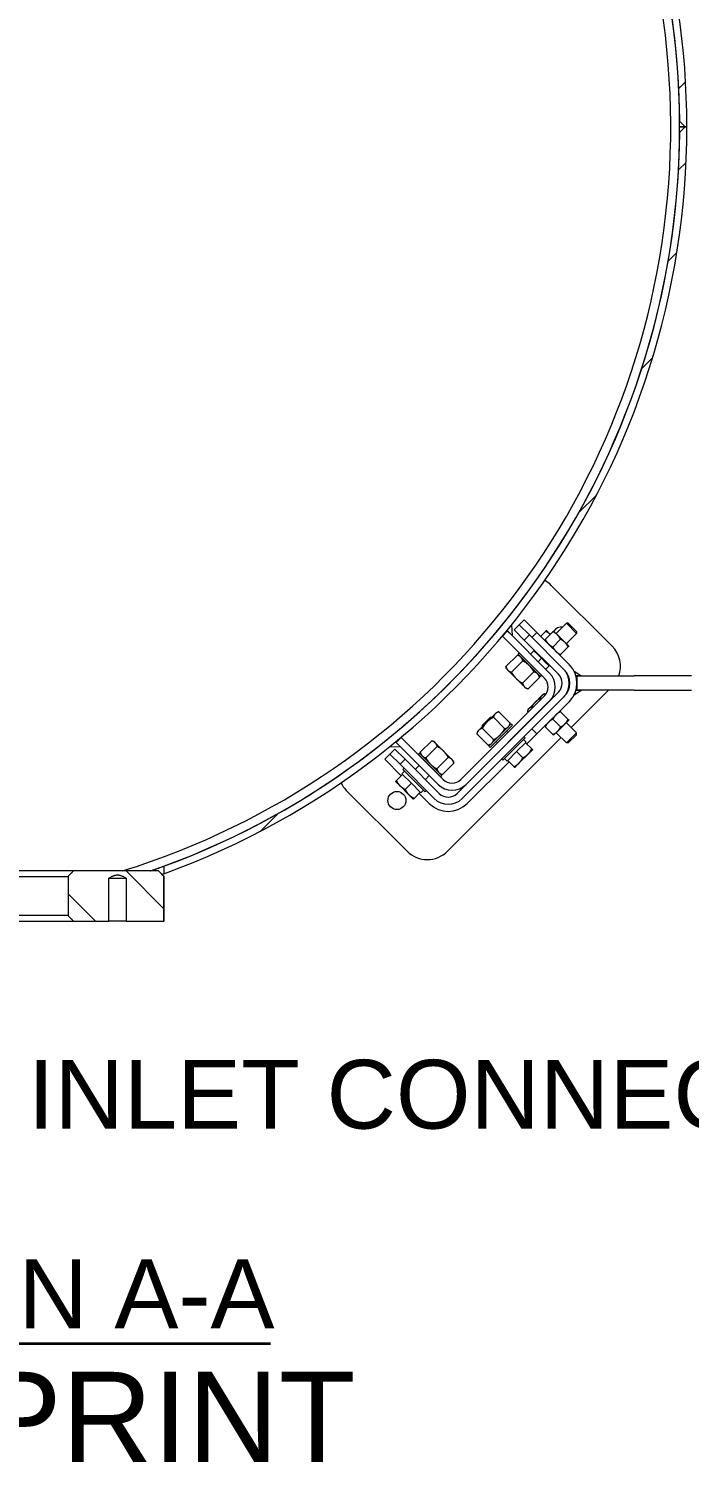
# Model space of a CAD drawing. Header units: inches. Extents: x 20 to 536, y 8 to 344.
# Drawn here: x 262.2 to 285.3, y 200.2 to 250.3 of the extents above; entities that cross this region are included whole.
import ezdxf

# ---------------------------------------------------------------- set-up
doc = ezdxf.new("R2010")
doc.units = ezdxf.units.IN
doc.header["$LTSCALE"] = 16
doc.header["$MEASUREMENT"] = 0
for name, color, linetype, lineweight in [('Dimension (ANSI)', 7, 'Continuous', 25), ('Hatch', 7, 'Continuous', 18), ('Symbol', 7, 'Continuous', 25), ('Visible', 7, 'Continuous', 18)]:
    doc.layers.add(name, color=color, linetype=linetype, lineweight=lineweight)
doc.styles.add('Standard D-E', font='arial.ttf')
doc.styles.add('Standard Large', font='arial.ttf')
doc.styles.add('Text Style242', font='arial.ttf')
doc.dimstyles.new('Default D-E$7', dxfattribs={"dimscale": 16, "dimtxt": 0.15, "dimasz": 0.098425, "dimexe": 0.125, "dimexo": 0.0625, "dimgap": 0.031496, "dimtad": 0, "dimtih": 1, "dimtoh": 1, "dimrnd": 1e-08, "dimzin": 4, "dimdsep": 46, "dimtxsty": 'Standard D-E', "dimcen": 0.09, "dimdle": 0.393701, "dimclrd": 256, "dimclre": 256, "dimclrt": 256, "dimadec": 0, "dimazin": 1, "dimtfac": 1, "dimtofl": 0, "dimtmove": 0, "dimatfit": 3, "dimfxl": 1, "dimtolj": 1, "dimtzin": 4, "dimlwd": -1, "dimlwe": -1, "dimarcsym": 0})
doc.dimstyles.new('in [mm] D-E NeptuneBenson', dxfattribs={"dimscale": 16, "dimtxt": 0.15, "dimasz": 0.098425, "dimexe": 0.125, "dimexo": 0.063, "dimgap": 0.031496, "dimtad": 0, "dimtih": 1, "dimtoh": 1, "dimdec": 4, "dimrnd": 1e-08, "dimzin": 3, "dimdsep": 46, "dimlunit": 5, "dimtxsty": 'Standard D-E', "dimcen": 0.09, "dimdle": 0.393701, "dimclrd": 256, "dimclre": 256, "dimclrt": 256, "dimadec": 1, "dimazin": 1, "dimtfac": 1, "dimtofl": 0, "dimtmove": 0, "dimatfit": 3, "dimfxl": 1, "dimfrac": 1, "dimtolj": 1, "dimtzin": 4, "dimlwd": -1, "dimlwe": -1, "dimarcsym": 0})

# ---------------------------------------------------------------- blocks, each defined once
blk = doc.blocks.new('*D30')
at = {"layer": 'Defpoints', "color": 0, "transparency": 16777216}
for p in [(277.001, 271.967), (204.27, 255.334), (232.175, 227.428)]:
    blk.add_point(p, dxfattribs=at)
at = {"layer": 'Dimension (ANSI)', "transparency": 16777216}
for p, q in [((276.289, 272.68), (247.538, 301.431)), ((247.838, 298.903), (233.398, 284.463)), ((205.383, 256.448), (219.823, 270.888)), ((231.462, 228.141), (202.855, 256.748))]:
    blk.add_line(p, q, dxfattribs=at)
for points in [[(247.653, 299.089), (248.024, 298.717), (248.952, 300.017)], [(205.197, 256.633), (205.569, 256.262), (204.27, 255.334)]]:
    blk.add_solid(points, dxfattribs=at)
at = {"layer": 'Dimension (ANSI)', "transparency": 16777216, "char_height": 2.4, "attachment_point": 5, "rotation": 45, "style": 'Standard D-E'}
for s, insert in [('\\A1; 63{\\H1x;\\S3#16;} in', (224.506, 279.78)), ('\\A1;[1605.0 mm]', (228.055, 276.231))]:
    blk.add_mtext(s, dxfattribs=dict(at, insert=insert))

msp = doc.modelspace()

# ---------------------------------------------------------------- hatches: boundary and pattern name
at = {"layer": 'Hatch'}
h = msp.add_hatch(dxfattribs=at)
h.set_pattern_fill('ANSI31', color=256, scale=16, style=0)
edge = h.paths.add_edge_path()
edge.add_spline(control_points=[(284.960539, 247.016098), (284.992449, 246.984764), (285.024278, 246.953347), (285.087829, 246.890294), (285.11955, 246.858659), (285.15119, 246.826942)], knot_values=[-0.682160338, -0.682160338, -0.682160338, -0.682160338, -0.341373408, -0.341373408, 0, 0, 0, 0], degree=3, periodic=0)
edge.add_line((285.15119, 246.826942), (285.21119, 246.826942))
edge.add_ellipse((257.459165, 246.82694), major_axis=(-0.000002, 27.752024), ratio=1, start_angle=270, end_angle=402.0272084)
edge.add_ellipse((257.459165, 246.82694), major_axis=(-20.614951, -18.579522), ratio=1, start_angle=270, end_angle=271.1707001)
edge.add_line((238.462334, 267.057987), (238.639199, 266.881122))
edge.add_ellipse((257.459165, 246.82694), major_axis=(20.054182, 18.819966), ratio=1, start_angle=88.818674, end_angle=90, ccw=False)
edge.add_ellipse((257.459165, 246.82694), major_axis=(20.437923, 18.402518), ratio=1, start_angle=318.3938816, end_angle=450, ccw=False)
h = msp.add_hatch(dxfattribs=at)
h.set_pattern_fill('ANSI31', color=256, scale=16, style=0)
edge = h.paths.add_edge_path()
edge.add_spline(control_points=[(285.15119, 246.826937), (285.11955, 246.795221), (285.087829, 246.763585), (285.024278, 246.700533), (284.992449, 246.669116), (284.960539, 246.637782)], knot_values=[-0.682160323, -0.682160323, -0.682160323, -0.682160323, -0.340786923, -0.340786923, 0, 0, 0, 0], degree=3, periodic=0)
edge.add_ellipse((257.459165, 246.82694), major_axis=(-0.189158, -27.501374), ratio=1, start_angle=20.599185, end_angle=90, ccw=False)
edge.add_line((266.957863, 221.017328), (266.957863, 220.751097))
edge.add_ellipse((257.459165, 246.82694), major_axis=(26.075843, 9.498698), ratio=1, start_angle=270, end_angle=339.9847319)
edge.add_line((285.21119, 246.826937), (285.15119, 246.826937))
h = msp.add_hatch(dxfattribs=at)
h.set_pattern_fill('ANSI31', color=256, scale=16, angle=90.0002, style=0)
edge = h.paths.add_edge_path()
edge.add_line((263.797214, 220.85194), (263.607154, 220.66194))
edge.add_line((263.607154, 220.66194), (263.607154, 219.29194))
edge.add_line((263.607154, 219.29194), (263.797214, 219.10194))
edge.add_line((263.797214, 219.10194), (265.027675, 219.10194))
edge.add_line((265.027675, 219.10194), (265.027675, 220.60194))
edge.add_spline(control_points=[(265.027675, 220.60194), (265.334165, 220.765785), (265.640656, 220.60194)], knot_values=[0, 0, 0, 1.658524968, 1.658524968, 1.658524968], weights=[1, 2.190342221, 1], degree=2, periodic=0)
edge.add_line((265.640656, 220.60194), (265.640656, 219.10194))
edge.add_line((265.640656, 219.10194), (266.957863, 219.10194))
edge.add_line((266.957863, 219.10194), (266.957863, 220.66194))
edge.add_line((266.957863, 220.66194), (266.767837, 220.85194))
edge.add_line((266.767837, 220.85194), (263.797214, 220.85194))

# ---------------------------------------------------------------- linework, layer by layer
at = {"layer": 'Symbol', "lineweight": 35}
msp.add_line((249.238014, 204.35598), (270.67521, 204.35598), dxfattribs=at)
at = {"layer": 'Visible', "linetype": 'Continuous', "lineweight": 18}
for p, q in [((284.959165, 246.826942), (285.15119, 246.826942)), ((285.15119, 246.826937), (284.959165, 246.826938)), ((285.15119, 246.826942), (285.21119, 246.826942)), ((285.21119, 246.826937), (285.15119, 246.826937)), ((280.477999, 230.820193), (282.599319, 228.698872)), ((279.088288, 229.438556), (279.107548, 229.067644)), ((279.181664, 229.264642), (279.358441, 229.441419)), ((279.535218, 229.618195), (279.358441, 229.441419)), ((279.711994, 229.087865), (279.358441, 229.441419)), ((279.978366, 229.175047), (279.535218, 229.618195)), ((280.648703, 229.138278), (281.005655, 229.495229)), ((281.072391, 229.495236), (281.005655, 229.495229)), ((281.359208, 229.141676), (281.005655, 229.495229)), ((281.072391, 229.495236), (281.359215, 229.208412)), ((278.770791, 229.050848), (278.947568, 229.227625)), ((278.770791, 229.050848), (280.238789, 227.58285)), ((279.107548, 229.067644), (278.930772, 229.244421)), ((280.415565, 227.759627), (278.947568, 229.227625)), ((279.535218, 228.911089), (279.181664, 229.264642)), ((279.535218, 228.911089), (279.711994, 229.087865)), ((280.727899, 227.718407), (279.535218, 228.911089)), ((280.904676, 227.895184), (279.711994, 229.087865)), ((279.978366, 229.175047), (279.801589, 228.99827)), ((281.109737, 228.043676), (279.978366, 229.175047)), ((280.109742, 229.043671), (280.281333, 229.215262)), ((280.536631, 229.202982), (280.267214, 228.933566)), ((280.442753, 229.109104), (280.308964, 229.242893)), ((280.801796, 228.937817), (280.53238, 228.668401)), ((280.692897, 229.094083), (280.560315, 229.226666)), ((280.958062, 228.828918), (280.692897, 229.094083)), ((281.002256, 228.784724), (281.359208, 229.141676)), ((281.359215, 229.208412), (281.359208, 229.141676)), ((278.895998, 227.982702), (279.29288, 228.379584)), ((279.374398, 228.357741), (279.29288, 228.379584)), ((279.363263, 228.457961), (279.31872, 228.413419)), ((280.098208, 227.633931), (279.31872, 228.413419)), ((280.14275, 227.678473), (279.363263, 228.457961)), ((279.888771, 228.557535), (279.753214, 228.421978)), ((279.872297, 228.538648), (279.754421, 228.420772)), ((279.872297, 228.538648), (279.889978, 228.556329)), ((279.872297, 228.538648), (280.00488, 228.406066)), ((280.00488, 228.406066), (280.137462, 228.273483)), ((281.066961, 228.672652), (280.797545, 228.403236)), ((281.090645, 228.696336), (280.958062, 228.828918)), ((278.917841, 227.901184), (278.895998, 227.982702)), ((278.917841, 227.901184), (278.962597, 227.856428)), ((278.962597, 227.856428), (279.251907, 227.567118)), ((279.088872, 227.789829), (279.485753, 228.186711)), ((279.576437, 228.245202), (279.57623, 228.244994)), ((279.929991, 227.891648), (279.929783, 227.891441)), ((280.137462, 228.273483), (280.019586, 228.155607)), ((280.137462, 228.273483), (280.270045, 228.140901)), ((280.270045, 228.140901), (280.402627, 228.008318)), ((280.402627, 228.008318), (280.284751, 227.890442)), ((280.402627, 228.008318), (280.420308, 228.025999)), ((280.904676, 227.895184), (280.93296, 227.8669)), ((279.251907, 227.567118), (279.541217, 227.277808)), ((279.474618, 227.404082), (279.8715, 227.800964)), ((279.667491, 227.211209), (280.064373, 227.608091)), ((280.04253, 227.689609), (280.064373, 227.608091)), ((280.14275, 227.678473), (280.098208, 227.633931)), ((281.267359, 227.830996), (281.525421, 227.65728)), ((281.525421, 227.65728), (281.337921, 227.65728)), ((281.373341, 227.65728), (283.373341, 227.65728)), ((281.373341, 227.65728), (281.373341, 227.15728)), ((285.373341, 227.65728), (283.373341, 227.65728)), ((277.189952, 223.558206), (280.727899, 227.096153)), ((280.238789, 226.960596), (277.325509, 224.047316)), ((277.366729, 223.381429), (280.904676, 226.919377)), ((279.541217, 227.277808), (279.585973, 227.233052)), ((279.585973, 227.233052), (279.667491, 227.211209)), ((280.148614, 226.973665), (279.911922, 226.736973)), ((280.116398, 226.838205), (280.08846, 226.866143)), ((280.191909, 227.01696), (280.148614, 226.973665)), ((280.191909, 227.01696), (280.242225, 227.030442)), ((280.28076, 227.009194), (280.256135, 227.033819)), ((280.93296, 226.947661), (280.904676, 226.919377)), ((282.47194, 227.15728), (281.173376, 225.858716)), ((281.267359, 226.983564), (281.525421, 227.15728)), ((281.337921, 227.15728), (281.525421, 227.15728)), ((283.373341, 227.15728), (281.373341, 227.15728)), ((283.373341, 227.15728), (285.373341, 227.15728)), ((277.502286, 223.87054), (280.415565, 226.78382)), ((278.568447, 226.385791), (278.52369, 226.341035)), ((278.568447, 226.385791), (278.649964, 226.407634)), ((278.649964, 226.407634), (279.046846, 226.010752)), ((279.672658, 226.394466), (279.64472, 226.422404)), ((279.661579, 226.48663), (279.648097, 226.436315)), ((279.690053, 226.515103), (279.661579, 226.48663)), ((279.911922, 226.736973), (279.690053, 226.515103)), ((279.81069, 226.532498), (279.782752, 226.560436)), ((279.978366, 225.639513), (281.109737, 226.770884)), ((280.420285, 226.788585), (280.420308, 226.788562)), ((281.066961, 226.141908), (280.797545, 226.411325)), ((278.23438, 226.051725), (277.945071, 225.762415)), ((278.063581, 225.933741), (278.352364, 226.222524)), ((278.063581, 225.933741), (278.063584, 225.880928)), ((278.52369, 226.341035), (278.23438, 226.051725)), ((278.301194, 225.205424), (279.080682, 225.984911)), ((278.345736, 225.160882), (279.125224, 225.940369)), ((278.352364, 226.222524), (278.405177, 226.222522)), ((278.457091, 226.21476), (278.853973, 225.817878)), ((279.025004, 225.929234), (279.046846, 226.010752)), ((279.125224, 225.940369), (279.080682, 225.984911)), ((280.536631, 225.611578), (280.267214, 225.880995)), ((280.801796, 225.876743), (280.53238, 226.14616)), ((280.692897, 225.720477), (280.958062, 225.985642)), ((280.958062, 225.985642), (281.090645, 226.118225)), ((281.002256, 226.029836), (281.359208, 225.672884)), ((275.041684, 225.355334), (275.218461, 225.178557)), ((275.235257, 225.515314), (275.058481, 225.338537)), ((276.703255, 224.047316), (275.235257, 225.515314)), ((276.303403, 225.390107), (275.906521, 224.993225)), ((276.384921, 225.368264), (276.303403, 225.390107)), ((276.429677, 225.323508), (276.384921, 225.368264)), ((280.819823, 225.505163), (276.857612, 221.542952)), ((277.900314, 225.717659), (277.878472, 225.636141)), ((277.878472, 225.636141), (278.275354, 225.239259)), ((277.945071, 225.762415), (277.900314, 225.717659)), ((278.071345, 225.829014), (278.468227, 225.432132)), ((278.605372, 225.32718), (278.558703, 225.373849)), ((278.7905, 224.716117), (279.569988, 225.495605)), ((278.958926, 225.680733), (278.912256, 225.727402)), ((279.598462, 225.347302), (279.510074, 225.43569)), ((279.569988, 225.495605), (279.525446, 225.540147)), ((279.621838, 225.282986), (279.978366, 225.639513)), ((279.978366, 225.639513), (279.801589, 225.81629)), ((280.560315, 225.587894), (280.692897, 225.720477)), ((280.648703, 225.676283), (281.005655, 225.319331)), ((281.005655, 225.319331), (281.359208, 225.672884)), ((281.359215, 225.606148), (281.072391, 225.319325)), ((281.359215, 225.606148), (281.359208, 225.672884)), ((274.66791, 224.750888), (274.844686, 224.927664)), ((275.021463, 225.104441), (274.844686, 224.927664)), ((274.844686, 224.927664), (275.19824, 224.574111)), ((274.847549, 225.197817), (275.218461, 225.178557)), ((275.021463, 225.104441), (275.375017, 224.750888)), ((275.058481, 225.338537), (276.526478, 223.87054)), ((275.828144, 224.922843), (275.872686, 224.967385)), ((275.828144, 224.922843), (276.607632, 224.143355)), ((275.872686, 224.967385), (276.652174, 224.187897)), ((275.928364, 224.911707), (275.906521, 224.993225)), ((276.496276, 225.197234), (276.099394, 224.800352)), ((276.718987, 225.034198), (276.429677, 225.323508)), ((277.008297, 224.744888), (276.718987, 225.034198)), ((278.356871, 225.261101), (278.275354, 225.239259)), ((278.345736, 225.160882), (278.301194, 225.205424)), ((279.221364, 224.970204), (279.006542, 224.755382)), ((279.221364, 224.970204), (279.268633, 225.017472)), ((279.268633, 225.017472), (279.315901, 225.064741)), ((279.268633, 225.017472), (279.48407, 224.802035)), ((279.530723, 225.279563), (279.315901, 225.064741)), ((279.357021, 224.619725), (279.66638, 224.929084)), ((279.530723, 225.279563), (279.577992, 225.326832)), ((279.598462, 225.347302), (279.577992, 225.326832)), ((279.577992, 225.326832), (279.793429, 225.111395)), ((279.66638, 224.929084), (279.82106, 225.083764)), ((281.072391, 225.319325), (281.005655, 225.319331)), ((274.66791, 224.750888), (275.242434, 224.176363)), ((275.375017, 224.750888), (275.19824, 224.574111)), ((275.19824, 224.574111), (276.390921, 223.381429)), ((275.294284, 224.388983), (275.338826, 224.433525)), ((275.294284, 224.388983), (276.073772, 223.609495)), ((275.375017, 224.750888), (276.567698, 223.558206)), ((275.72857, 224.397334), (275.864127, 224.532891)), ((276.040903, 224.709668), (276.041111, 224.709875)), ((276.394457, 224.356114), (276.394665, 224.356322)), ((276.882023, 224.811487), (276.485141, 224.414605)), ((277.074896, 224.618614), (276.678014, 224.221732)), ((277.053053, 224.700132), (277.008297, 224.744888)), ((277.053053, 224.700132), (277.074896, 224.618614)), ((277.543505, 223.204653), (279.00312, 224.664267)), ((278.7905, 224.716117), (278.745958, 224.760659)), ((278.935337, 224.684177), (278.846949, 224.772565)), ((278.959274, 224.708113), (278.935337, 224.684177)), ((278.959274, 224.708113), (279.006542, 224.755382)), ((278.959274, 224.708113), (279.174711, 224.492676)), ((279.202341, 224.465045), (279.357021, 224.619725)), ((275.043212, 223.977142), (275.197892, 223.822462)), ((275.28628, 224.22021), (275.070843, 224.004772)), ((275.262344, 224.244146), (275.350732, 224.332534)), ((275.28628, 224.22021), (275.262344, 224.244146)), ((275.28628, 224.22021), (275.333549, 224.172941)), ((275.548371, 223.958119), (275.333549, 224.172941)), ((275.595639, 223.91085), (275.380202, 223.695413)), ((275.548371, 223.958119), (275.595639, 223.91085)), ((275.595639, 223.91085), (275.642908, 223.863582)), ((275.85773, 223.64876), (275.642908, 223.863582)), ((276.082123, 224.043781), (276.21768, 224.179338)), ((276.596496, 224.243575), (276.678014, 224.221732)), ((276.607632, 224.143355), (276.652174, 224.187897)), ((275.443398, 221.542952), (273.322078, 223.664272)), ((275.197892, 223.822462), (275.507251, 223.513103)), ((275.507251, 223.513103), (275.661931, 223.358423)), ((275.904999, 223.601491), (275.689562, 223.386054)), ((275.85773, 223.64876), (275.904999, 223.601491)), ((275.861152, 223.557645), (276.214145, 223.204653)), ((275.925469, 223.581021), (275.904999, 223.601491)), ((275.925469, 223.581021), (276.013857, 223.669409)), ((276.073772, 223.609495), (276.118314, 223.654037)), ((263.797214, 220.85194), (251.121116, 220.85194)), ((266.767837, 220.85194), (263.797214, 220.85194)), ((266.957863, 220.66194), (266.767837, 220.85194)), ((266.767837, 220.85194), (266.769165, 220.85194)), ((266.769165, 220.85194), (266.959165, 220.66194)), ((266.957863, 221.017328), (266.957863, 220.751097)), ((251.311177, 220.66194), (263.607154, 220.66194)), ((263.607154, 220.66194), (263.607154, 219.29194)), ((265.027675, 219.10194), (265.027675, 220.60194)), ((265.027675, 220.60194), (265.640656, 220.60194)), ((265.640656, 220.60194), (265.640656, 219.10194)), ((266.957863, 219.10194), (266.957863, 220.66194)), ((266.959165, 220.66194), (266.957863, 220.66194)), ((266.959165, 219.10194), (266.959165, 220.66194)), ((251.121116, 219.10194), (263.797214, 219.10194)), ((263.607154, 219.29194), (251.311177, 219.29194)), ((263.797214, 219.10194), (265.027675, 219.10194)), ((265.640656, 219.10194), (265.027675, 219.10194)), ((265.640656, 219.10194), (266.957863, 219.10194)), ((266.959165, 219.10194), (266.957863, 219.10194))]:
    msp.add_line(p, q, dxfattribs=at)
msp.add_circle((275.089845, 223.310719), 0.315, dxfattribs=at)
for centre, radius, start, end in [((257.459165, 246.82694), 27.752024, 0.000005, 133.1979136), ((257.459165, 246.82694), 27.502024, 0.3940823, 133.1815267), ((257.459165, 246.82694), 27.19, 287.1930056, 133.1606513), ((257.459165, 246.82694), 27.5, 289.17052, 132.0080448), ((257.459165, 246.82694), 27.752024, 290.0152631, 359.999995), ((257.459165, 246.82694), 27.502024, 290.2051027, 359.6059177), ((279.770892, 230.113086), 1, 45, 61.4032439), ((280.831552, 229.052426), 0.315, 82.0976018, 147.5761797), ((280.831552, 229.052426), 0.315, 304.7778206, 325.2221794), ((281.892212, 227.991766), 1, 340.458746, 45), ((280.416772, 227.40728), 0.69, 315, 45), ((280.473341, 227.40728), 0.65, 315, 45), ((280.473341, 227.40728), 0.9, 315, 45), ((279.927662, 227.271723), 0.44, 315, 45), ((279.927662, 227.271723), 0.69, 315, 45), ((280.416772, 227.40728), 0.44, 315, 45), ((280.473341, 227.40728), 0.9, 16.1276202, 28.0859338), ((280.473341, 227.40728), 0.9, 331.9140662, 343.8723798), ((274.029185, 224.371379), 1, 206.4749934, 225), ((277.014382, 224.358443), 0.69, 225, 315), ((277.014382, 224.358443), 0.44, 225, 315), ((276.878825, 223.869333), 0.69, 225, 315), ((276.878825, 223.869333), 0.44, 225, 315), ((276.878825, 223.869333), 0.94, 225, 315), ((276.150505, 222.250059), 1, 225, 315)]:
    msp.add_arc(centre, radius, start, end, dxfattribs=at)
for points, knots in [([(284.960539, 247.016098), (284.992449, 246.984764), (285.024278, 246.953347), (285.087829, 246.890294), (285.11955, 246.858659), (285.15119, 246.826942)], [-0.682160338, -0.682160338, -0.682160338, -0.682160338, -0.3413734078, -0.3413734078, 0, 0, 0, 0]), ([(285.15119, 246.826937), (285.11955, 246.795221), (285.087829, 246.763585), (285.024278, 246.700533), (284.992449, 246.669116), (284.960539, 246.637782)], [-0.6821603234, -0.6821603234, -0.6821603234, -0.6821603234, -0.3407869229, -0.3407869229, 0, 0, 0, 0]), ([(266.495793, 220.851938), (266.514666, 220.858504), (266.532971, 220.864896), (266.642449, 220.903242), (266.718842, 220.930533), (266.840298, 220.974283), (266.885367, 220.990743), (266.939639, 221.010615), (266.953711, 221.015797), (266.95786, 221.017326)], [139.424536959, 139.424536959, 139.424536959, 139.424536959, 139.867820553, 139.867820553, 142.161384595, 142.161384595, 144.454948637, 144.454948637, 146.350076563, 146.350076563, 146.350076563, 146.350076563]), ([(266.95786, 220.751095), (266.953712, 220.749582), (266.939645, 220.744455), (266.908599, 220.733203), (266.901366, 220.730584), (266.893395, 220.727702)], [0.398433857, 0.398433857, 0.398433857, 0.398433857, 2.293148368, 2.293148368, 2.794752325, 2.794752325, 2.794752325, 2.794752325])]:
    msp.add_open_spline(points, degree=3, knots=knots, dxfattribs=at)
for points, weights in [([(280.243531, 228.909882), (280.243531, 228.909882), (280.267214, 228.933566)], [1, 1.0379548493, 1]), ([(280.267214, 228.933566), (280.314582, 228.838831), (280.376113, 228.7773)], [1, 1.0379548493, 1]), ([(280.281333, 229.215262), (280.308964, 229.242893), (280.308964, 229.242893)], [1.01001874936, 1.04314139574, 1]), ([(280.442211, 229.108562), (280.376795, 229.167531), (280.281333, 229.215262)], [1.01059236433, 1.03850037382, 1.01001874936]), ([(280.536631, 229.202982), (280.560315, 229.226666), (280.560315, 229.226666)], [1, 1.0379548493, 1]), ([(280.692897, 229.094083), (280.631365, 229.155615), (280.536631, 229.202982)], [1, 1.0379548493, 1]), ([(280.801796, 228.937817), (280.754429, 229.032552), (280.692897, 229.094083)], [1, 1.0379548493, 1]), ([(280.958062, 228.828918), (280.896531, 228.89045), (280.801796, 228.937817)], [1, 1.0379548493, 1]), ([(279.419154, 228.312985), (279.374398, 228.357741), (279.29288, 228.379584)], [1, 1.0379548493, 1]), ([(280.376113, 228.7773), (280.437645, 228.715768), (280.53238, 228.668401)], [1, 1.0379548493, 1]), ([(280.53238, 228.668401), (280.579747, 228.573666), (280.641278, 228.512135)], [1, 1.0379548493, 1]), ([(280.641278, 228.512135), (280.70281, 228.450603), (280.797545, 228.403236)], [1, 1.0379548493, 1]), ([(280.797545, 228.403236), (280.773861, 228.379552), (280.773861, 228.379552)], [1, 1.0379548493, 1]), ([(281.066961, 228.672652), (281.019594, 228.767387), (280.958062, 228.828918)], [1, 1.0379548493, 1]), ([(281.090645, 228.696336), (281.090645, 228.696336), (281.066961, 228.672652)], [1, 1.0379548493, 1]), ([(278.895998, 227.982702), (278.917841, 227.901184), (278.962597, 227.856428)], [1, 1.0379548493, 1]), ([(278.962597, 227.856428), (279.007354, 227.811672), (279.088872, 227.789829)], [1, 1.0379548493, 1]), ([(279.485753, 228.186711), (279.463911, 228.268229), (279.419154, 228.312985)], [1, 1.0379548493, 1]), ([(279.708464, 228.023675), (279.618952, 228.113188), (279.485753, 228.186711)], [1, 1.0379548493, 1]), ([(279.8715, 227.800964), (279.797977, 227.934162), (279.708464, 228.023675)], [1, 1.0379548493, 1]), ([(279.088872, 227.789829), (279.162394, 227.656631), (279.251907, 227.567118)], [1, 1.0379548493, 1]), ([(279.251907, 227.567118), (279.34142, 227.477605), (279.474618, 227.404082)], [1, 1.0379548493, 1]), ([(279.474618, 227.404082), (279.496461, 227.322565), (279.541217, 227.277808)], [1, 1.0379548493, 1]), ([(279.997774, 227.734365), (279.953018, 227.779122), (279.8715, 227.800964)], [1, 1.0379548493, 1]), ([(280.064373, 227.608091), (280.04253, 227.689609), (279.997774, 227.734365)], [1, 1.0379548493, 1]), ([(279.541217, 227.277808), (279.585973, 227.233052), (279.667491, 227.211209)], [1, 1.0379548493, 1]), ([(280.08846, 226.866143), (279.982862, 226.807913), (279.911922, 226.736973)], [1, 1.0379548493, 1]), ([(280.148614, 226.973665), (280.109705, 226.934755), (280.08846, 226.866143)], [1, 1.0379548493, 1]), ([(280.256135, 227.033819), (280.187523, 227.012574), (280.148614, 226.973665)], [1, 1.0379548493, 1]), ([(280.242225, 227.030442), (280.248939, 227.032241), (280.256135, 227.033819)], [1.00771288784, 1.00435648424, 1]), ([(278.649964, 226.407634), (278.568447, 226.385791), (278.52369, 226.341035)], [1, 1.0379548493, 1]), ([(279.690053, 226.515103), (279.658022, 226.483073), (279.64472, 226.422404)], [1, 1.0379548493, 1]), ([(279.782752, 226.560436), (279.722083, 226.547134), (279.690053, 226.515103)], [1, 1.0379548493, 1]), ([(279.911922, 226.736973), (279.840983, 226.666033), (279.782752, 226.560436)], [1, 1.0379548493, 1]), ([(280.797545, 226.411325), (280.70281, 226.363958), (280.641278, 226.302426)], [1, 1.0379548493, 1]), ([(280.773861, 226.435008), (280.773861, 226.435008), (280.797545, 226.411325)], [1, 1.0379548493, 1]), ([(278.23438, 226.051725), (278.144868, 225.962212), (278.071345, 225.829014)], [1, 1.0379548493, 1]), ([(278.457091, 226.21476), (278.323893, 226.141237), (278.23438, 226.051725)], [1, 1.0379548493, 1]), ([(278.52369, 226.341035), (278.478934, 226.296278), (278.457091, 226.21476)], [1, 1.0379548493, 1]), ([(278.853973, 225.817878), (278.935491, 225.839721), (278.980247, 225.884477)], [1, 1.0379548493, 1]), ([(278.980247, 225.884477), (279.025004, 225.929234), (279.046846, 226.010752)], [1, 1.0379548493, 1]), ([(280.267214, 225.880995), (280.243531, 225.904678), (280.243531, 225.904678)], [1, 1.0379548493, 1]), ([(280.376113, 226.037261), (280.314582, 225.975729), (280.267214, 225.880995)], [1, 1.0379548493, 1]), ([(280.53238, 226.14616), (280.437645, 226.098793), (280.376113, 226.037261)], [1, 1.0379548493, 1]), ([(280.641278, 226.302426), (280.579747, 226.240894), (280.53238, 226.14616)], [1, 1.0379548493, 1]), ([(280.692897, 225.720477), (280.754429, 225.782009), (280.801796, 225.876743)], [1, 1.0379548493, 1]), ([(280.801796, 225.876743), (280.896531, 225.92411), (280.958062, 225.985642)], [1, 1.0379548493, 1]), ([(280.958062, 225.985642), (281.019594, 226.047174), (281.066961, 226.141908)], [1, 1.0379548493, 1]), ([(281.066961, 226.141908), (281.090645, 226.118225), (281.090645, 226.118225)], [1, 1.0379548493, 1]), ([(276.429677, 225.323508), (276.384921, 225.368264), (276.303403, 225.390107)], [1, 1.0379548493, 1]), ([(277.945071, 225.762415), (277.900314, 225.717659), (277.878472, 225.636141)], [1, 1.0379548493, 1]), ([(278.071345, 225.829014), (277.989827, 225.807171), (277.945071, 225.762415)], [1, 1.0379548493, 1]), ([(278.401628, 225.305858), (278.446384, 225.350614), (278.468227, 225.432132)], [1, 1.0379548493, 1]), ([(278.468227, 225.432132), (278.601425, 225.505655), (278.690938, 225.595168)], [1, 1.0379548493, 1]), ([(278.690938, 225.595168), (278.78045, 225.68468), (278.853973, 225.817878)], [1, 1.0379548493, 1]), ([(280.536631, 225.611578), (280.631365, 225.658945), (280.692897, 225.720477)], [1, 1.0379548493, 1]), ([(280.560315, 225.587894), (280.560315, 225.587894), (280.536631, 225.611578)], [1, 1.0379548493, 1]), ([(275.906521, 224.993225), (275.928364, 224.911707), (275.97312, 224.866951)], [1, 1.0379548493, 1]), ([(275.97312, 224.866951), (276.017877, 224.822194), (276.099394, 224.800352)], [1, 1.0379548493, 1]), ([(276.496276, 225.197234), (276.474434, 225.278751), (276.429677, 225.323508)], [1, 1.0379548493, 1]), ([(276.718987, 225.034198), (276.629474, 225.123711), (276.496276, 225.197234)], [1, 1.0379548493, 1]), ([(276.882023, 224.811487), (276.8085, 224.944685), (276.718987, 225.034198)], [1, 1.0379548493, 1]), ([(278.275354, 225.239259), (278.356871, 225.261101), (278.401628, 225.305858)], [1, 1.0379548493, 1]), ([(279.48407, 224.802035), (279.594593, 224.857297), (279.66638, 224.929084)], [1.01001874936, 1.04314139574, 1]), ([(279.66638, 224.929084), (279.738167, 225.000871), (279.793429, 225.111395)], [1, 1.04314139574, 1.01001874936]), ([(279.793429, 225.111395), (279.82106, 225.083764), (279.82106, 225.083764)], [1.01001874936, 1.04314139574, 1]), ([(276.099394, 224.800352), (276.172917, 224.667154), (276.26243, 224.577641)], [1, 1.0379548493, 1]), ([(276.26243, 224.577641), (276.351943, 224.488128), (276.485141, 224.414605)], [1, 1.0379548493, 1]), ([(276.485141, 224.414605), (276.506983, 224.333088), (276.55174, 224.288331)], [1, 1.0379548493, 1]), ([(277.008297, 224.744888), (276.963541, 224.789645), (276.882023, 224.811487)], [1, 1.0379548493, 1]), ([(277.074896, 224.618614), (277.053053, 224.700132), (277.008297, 224.744888)], [1, 1.0379548493, 1]), ([(279.174711, 224.492676), (279.285234, 224.547938), (279.357021, 224.619725)], [1.01001874936, 1.04314139574, 1]), ([(279.202341, 224.465045), (279.202341, 224.465045), (279.174711, 224.492676)], [1, 1.04314139574, 1.01001874936]), ([(279.357021, 224.619725), (279.428808, 224.691512), (279.48407, 224.802035)], [1, 1.04314139574, 1.01001874936]), ([(275.043212, 223.977142), (275.043212, 223.977142), (275.070843, 224.004772)], [1, 1.04314139574, 1.01001874936]), ([(275.070843, 224.004772), (275.126105, 223.894249), (275.197892, 223.822462)], [1.01001874936, 1.04314139574, 1]), ([(276.55174, 224.288331), (276.596496, 224.243575), (276.678014, 224.221732)], [1, 1.0379548493, 1]), ([(275.197892, 223.822462), (275.269679, 223.750675), (275.380202, 223.695413)], [1, 1.04314139574, 1.01001874936]), ([(275.380202, 223.695413), (275.435464, 223.58489), (275.507251, 223.513103)], [1.01001874936, 1.04314139574, 1]), ([(275.507251, 223.513103), (275.579038, 223.441316), (275.689562, 223.386054)], [1, 1.04314139574, 1.01001874936]), ([(275.689562, 223.386054), (275.661931, 223.358423), (275.661931, 223.358423)], [1.01001874936, 1.04314139574, 1]), ([(263.797214, 220.85194), (263.700738, 220.755494), (263.607154, 220.66194)], [1, 1.00011580063, 1]), ([(265.027675, 220.60194), (265.334165, 220.765785), (265.640656, 220.60194)], [1, 2.19034222123, 1]), ([(263.607154, 219.29194), (263.700738, 219.198386), (263.797214, 219.10194)], [1, 1.00011579796, 1])]:
    msp.add_rational_spline(points, weights, degree=2, dxfattribs=at)

# ---------------------------------------------------------------- texts
at = {"layer": 'Symbol', "insert": (262.200936, 214.257725), "char_height": 2.40000008, "width": 32.97805185, "attachment_point": 1, "style": 'Standard D-E'}
msp.add_mtext('\\fArial|b0|i0;INLET CONNECTION', dxfattribs=at)
at = {"layer": 'Symbol', "attachment_point": 7}
for s, insert, char_height, style in [('SECTION A-A', (249.395454, 204.855736), 2.40000008, 'Text Style242'), ('FOOT PRINT', (247.009956, 200.174016), 3.1496063, 'Standard Large')]:
    msp.add_mtext(s, dxfattribs=dict(at, insert=insert, char_height=char_height, style=style))

# ---------------------------------------------------------------- dimensions: what is measured, and where the dimension line sits
at = {"layer": 'Dimension (ANSI)'}
dim = msp.add_linear_dim(base=(204.269513, 255.334157), p1=(277.001446, 271.967093), p2=(232.175177, 227.428493), angle=225, text=' <> in\\X[1605.0 mm]', dimstyle='in [mm] D-E NeptuneBenson', override={"dimgap": 0.031496, "dimtih": 0, "dimtoh": 0, "dimdec": 4, "dimpost": '', "dimtol": 0, "dimlim": 0, "dimtp": 0, "dimtm": 0, "dimtdec": 2, "dimatfit": 1}, dxfattribs=at)
dim.commit()
dim.dimension.update_dxf_attribs({"geometry": '*D30', "text_midpoint": (226.610731, 277.675374), "dimtype": 160})

# ---------------------------------------------------------------- leaders
at = {"layer": 'Symbol', "annotation_type": 0, "has_hookline": 1, "hookline_direction": 0, "text_width": 32.38363}
msp.add_leader([(253.940929, 219.10194), (260.122196, 213.057724), (261.696999, 213.057724)], dimstyle='Default D-E$7', override={"dimtad": 0}, dxfattribs=at)

doc.saveas('drawing.dxf')
